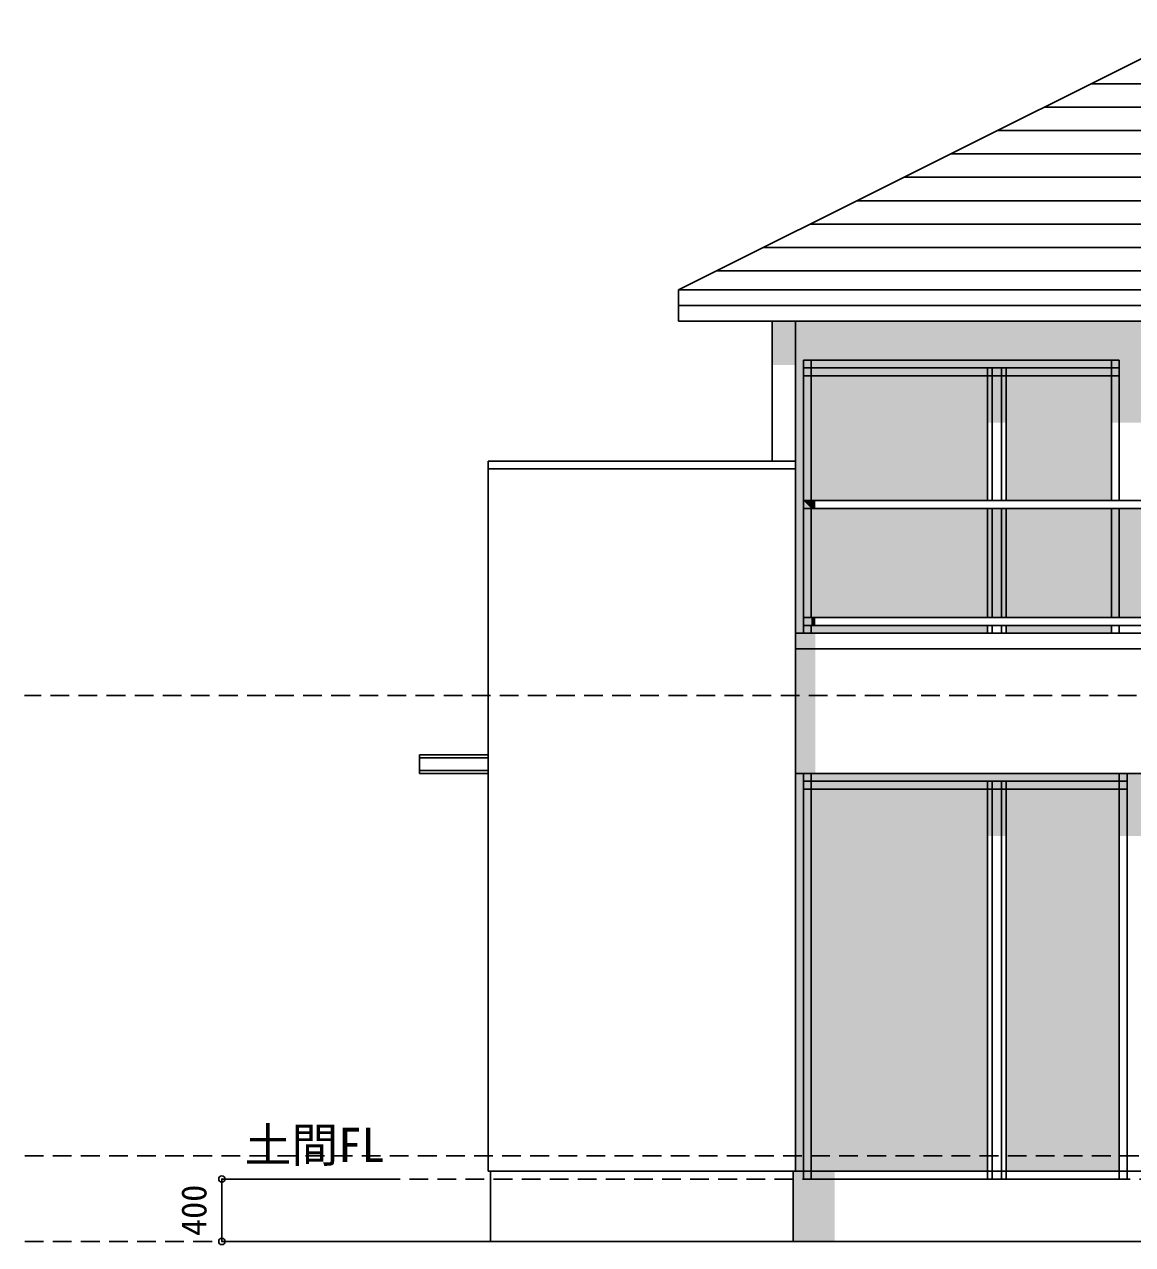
# Model space of a CAD drawing. Units: millimetres, scale not verified. Extents: x -88025 to -46623, y -44026 to 48287.
# Drawn here: x -85158 to -78055, y -29343 to -21520 of the extents above; entities that cross this region are included whole.
import ezdxf
from ezdxf.enums import TextEntityAlignment as Align

# ---------------------------------------------------------------- set-up
doc = ezdxf.new("R2010")
doc.units = ezdxf.units.MM
doc.header["$LTSCALE"] = 100
doc.header["$PDMODE"] = 32
doc.header["$PDSIZE"] = 40
doc.linetypes.add('DASHED1', pattern=[1.8, 1.2, -0.6])
for name, color, linetype in [('1-0', 4, 'Continuous'), ('1-1', 254, 'Continuous'), ('1-2', 8, 'Continuous')]:
    doc.layers.add(name, color=color, linetype=linetype)
doc.styles.add('ＭＳ ゴシック', font='')
doc.styles.get('ＭＳ ゴシック').set_extended_font_data('MS Gothic')

msp = doc.modelspace()

# ---------------------------------------------------------------- linework, layer by layer
at = {"layer": '1-0', "color": 7}
for p, q in [((-77560.2, -21520.1), (-80965.2, -23222.6)), ((-80965.2, -23222.6), (-65965.2, -23222.6)), ((-80965.2, -23222.6), (-80965.2, -23422.6)), ((-80965.2, -23322.6), (-65965.2, -23322.6)), ((-80965.2, -23422.6), (-65965.2, -23422.6)), ((-80365.2, -23422.6), (-80365.2, -24319.8)), ((-80215.2, -24319.8), (-80215.2, -23422.6)), ((-80165.2, -23672.6), (-78140.2, -23672.6)), ((-80165.2, -23672.6), (-80165.2, -25422.6)), ((-78140.2, -23672.6), (-78140.2, -24572.6)), ((-80215.2, -24319.8), (-82185.2, -24319.8)), ((-82185.2, -24319.8), (-82185.2, -28872.6)), ((-80215.2, -24319.8), (-80215.2, -28872.6)), ((-80215.2, -24369.8), (-82185.2, -24369.8)), ((-78140.2, -24622.6), (-78140.2, -25322.6)), ((-80215.2, -25422.6), (-66565.2, -25422.6)), ((-78140.2, -25372.6), (-78140.2, -25422.6)), ((-80215.2, -25522.6), (-66565.2, -25522.6)), ((-82626.3, -26202.6), (-82626.3, -26322.6)), ((-82626.3, -26202.6), (-82185.2, -26202.6)), ((-82626.3, -26222.6), (-82185.2, -26222.6)), ((-82626.3, -26302.6), (-82185.2, -26302.6)), ((-82626.3, -26322.6), (-82185.2, -26322.6)), ((-80215.2, -26322.6), (-66565.2, -26322.6)), ((-80165.2, -26322.6), (-80165.2, -28922.6)), ((-78090.2, -26322.6), (-78090.2, -28922.6)), ((-82185.2, -28872.6), (-80165.2, -28872.6)), ((-82170.2, -28872.6), (-82170.2, -29322.6)), ((-80230.2, -28872.6), (-80230.2, -29322.6)), ((-80165.2, -28922.6), (-78090.2, -28922.6)), ((-78090.2, -28872.6), (-75672.1, -28872.6))]:
    msp.add_line(p, q, dxfattribs=at)
at = {"layer": '1-0'}
for p, q in [((-78320.2, -21900.1), (-68611, -21900.1)), ((-78620.2, -22050.1), (-68310.9, -22050.1)), ((-78920.2, -22200.1), (-68010.8, -22200.1)), ((-79220.2, -22350.1), (-67710.7, -22350.1)), ((-79520.2, -22500.1), (-67410.6, -22500.1)), ((-79820.2, -22650.1), (-67110.6, -22650.1)), ((-80120.2, -22800.1), (-66810.5, -22800.1)), ((-80420.2, -22950.1), (-66510.4, -22950.1)), ((-80720.2, -23100.1), (-66210.3, -23100.1)), ((-80115.2, -23672.6), (-80115.2, -25322.6)), ((-78190.2, -23672.6), (-78190.2, -24572.6)), ((-80165.2, -23722.6), (-78140.2, -23722.6)), ((-80165.2, -23772.6), (-78140.2, -23772.6)), ((-78985.2, -24572.6), (-78985.2, -23722.6)), ((-78955.2, -24572.6), (-78955.2, -23722.6)), ((-78895.2, -24572.6), (-78895.2, -23722.6)), ((-78865.2, -24572.6), (-78865.2, -23722.6)), ((-80165.2, -24572.6), (-66615.2, -24572.6)), ((-80165.2, -24622.6), (-66615.2, -24622.6)), ((-78985.2, -25322.6), (-78985.2, -24622.6)), ((-78955.2, -25322.6), (-78955.2, -24622.6)), ((-78895.2, -25322.6), (-78895.2, -24622.6)), ((-78865.2, -25322.6), (-78865.2, -24622.6)), ((-78190.2, -24622.6), (-78190.2, -25322.6)), ((-80165.2, -25322.6), (-66615.2, -25322.6)), ((-80115.2, -25372.6), (-80115.2, -25422.6)), ((-78985.2, -25422.6), (-78985.2, -25372.6)), ((-78955.2, -25422.6), (-78955.2, -25372.6)), ((-78895.2, -25422.6), (-78895.2, -25372.6)), ((-78865.2, -25422.6), (-78865.2, -25372.6)), ((-78190.2, -25372.6), (-78190.2, -25422.6)), ((-80115.2, -26322.6), (-80115.2, -28922.6)), ((-78140.2, -26322.6), (-78140.2, -28922.6)), ((-80165.2, -26372.6), (-78090.2, -26372.6)), ((-80165.2, -26422.6), (-78090.2, -26422.6)), ((-78985.2, -26372.6), (-78985.2, -28922.6)), ((-78955.2, -26372.6), (-78955.2, -28922.6)), ((-78895.2, -26372.6), (-78895.2, -28922.6)), ((-78865.2, -26372.6), (-78865.2, -28922.6)), ((-83892.6, -28922.6), (-83892.6, -29322.6)), ((-83892.6, -28922.6), (-82799.5, -28922.6)), ((-80165.2, -28872.6), (-78090.2, -28872.6)), ((-83892.6, -29322.6), (-82799.5, -29322.6))]:
    msp.add_line(p, q, dxfattribs=at)
at = {"layer": '1-0', "linetype": 'DASHED1'}
for p, q in [((-49770.8, -25822.6), (-85158, -25822.6)), ((-49755.5, -28772.6), (-85158, -28772.6)), ((-65830.6, -28922.6), (-83468.3, -28922.6)), ((-49755.5, -29322.6), (-85158, -29322.6))]:
    msp.add_line(p, q, dxfattribs=at)
at = {"layer": '1-0', "color": 2}
msp.add_line((-83491.2, -29322.6), (-65183.3, -29322.6), dxfattribs=at)
at = {"layer": '1-0'}
msp.add_lwpolyline([(-80165.2, -24572.6), (-80165.2, -25372.6), (-66615.2, -25372.6)], dxfattribs=at)
at = {"layer": '1-0', "color": 3}
for p in [(-83892.6, -28922.6), (-83892.6, -29322.6)]:
    msp.add_point(p, dxfattribs=at)
at = {"layer": '1-0', "color": 9}
for points in [[(-80115.2, -23772.6), (-80115.2, -24572.6), (-78985.2, -23772.6), (-78985.2, -24572.6)], [(-78865.2, -23772.6), (-78865.2, -24572.6), (-78190.2, -23772.6), (-78190.2, -24572.6)], [(-80115.2, -24622.6), (-80115.2, -25322.6), (-78985.2, -24622.6), (-78985.2, -25322.6)], [(-78865.2, -24622.6), (-78865.2, -25322.6), (-78190.2, -24622.6)], [(-78190.2, -24622.6), (-78190.2, -25322.6), (-78865.2, -25322.6)], [(-78985.2, -25372.6), (-78985.2, -25422.6), (-80115.2, -25372.6), (-80115.2, -25422.6)], [(-78190.2, -25372.6), (-78190.2, -25422.6), (-78865.2, -25372.6), (-78865.2, -25422.6)], [(-80115.2, -26422.6), (-78985.2, -26422.6), (-80115.2, -28672.6), (-78985.2, -28672.6)], [(-78865.2, -26422.6), (-78140.2, -26422.6), (-78865.2, -28672.6), (-78140.2, -28672.6)], [(-78985.2, -28672.6), (-78985.2, -28772.6), (-80115.2, -28672.6), (-80115.2, -28772.6)], [(-78140.2, -28772.6), (-78140.2, -28672.6), (-78865.2, -28772.6), (-78865.2, -28672.6)], [(-78985.2, -28772.6), (-78985.2, -28872.6), (-80115.2, -28772.6), (-80115.2, -28872.6)], [(-78865.2, -28872.6), (-78865.2, -28772.6), (-78140.2, -28872.6), (-78140.2, -28772.6)]]:
    msp.add_solid(points, dxfattribs=at)
at = {"layer": '1-1'}
msp.add_solid([(-80165.2, -24622.6), (-80165.2, -25322.6), (-66615.2, -24622.6), (-66615.2, -25322.6)], dxfattribs=at)
at = {"layer": '1-2', "color": 7}
msp.add_line((-80215.2, -24319.8), (-80215.2, -23422.6), dxfattribs=at)
at = {"layer": '1-2'}
for points in [[(-80365.2, -23702.6), (-80165.2, -23702.6), (-80365.2, -23422.6), (-80165.2, -23422.6)], [(-80165.2, -23422.6), (-80165.2, -24572.6), (-79963.7, -23422.6), (-79963.7, -24572.6)], [(-79963.7, -24072.6), (-75815.2, -24072.6), (-79963.7, -23422.6), (-75815.2, -23422.6)], [(-80215.2, -23702.6), (-80215.2, -25422.6), (-80165.2, -23702.6), (-80165.2, -24572.6)], [(-80215.2, -25422.6), (-80165.2, -25422.6), (-80165.2, -24572.6)], [(-80165.2, -24572.6), (-80165.2, -25422.6), (-80115.2, -25422.6)], [(-80165.2, -24572.6), (-80115.2, -25422.6), (-80115.2, -25372.6)], [(-80088.7, -24622.6), (-80088.7, -24572.6), (-80165.2, -24572.6)], [(-80165.2, -24572.6), (-80115.2, -25372.6), (-80115.2, -24622.6)], [(-80165.2, -24572.6), (-80115.2, -24622.6), (-80088.7, -24622.6)], [(-80115.2, -24622.6), (-80115.2, -25322.6), (-79963.7, -24622.6), (-79963.7, -25322.6)], [(-80115.2, -25372.6), (-80088.7, -25372.6), (-80088.7, -25322.6)], [(-80115.2, -25372.6), (-80088.7, -25322.6), (-80115.2, -25322.6)], [(-80215.2, -25422.6), (-80088.7, -25422.6), (-80215.2, -26322.6), (-80088.7, -26322.6)], [(-80115.2, -25372.6), (-80115.2, -25422.6), (-79963.7, -25372.6), (-79963.7, -25422.6)], [(-79963.7, -26322.6), (-80215.2, -26322.6), (-80003.1, -26722.6), (-80215.2, -26722.6)], [(-80003.1, -26722.6), (-71115.2, -26722.6), (-79963.7, -26322.6), (-71115.2, -26322.6)], [(-79963.7, -26722.6), (-80215.2, -26722.6), (-80215.2, -28872.6)], [(-80215.2, -28872.6), (-79963.7, -29322.6), (-79963.7, -26722.6)], [(-80215.2, -28872.6), (-80230.2, -28872.6), (-80230.2, -29322.6)], [(-80215.2, -28872.6), (-80230.2, -29322.6), (-79963.7, -29322.6)]]:
    msp.add_solid(points, dxfattribs=at)

# ---------------------------------------------------------------- texts
at = {"layer": '1-0', "style": 'ＭＳ ゴシック'}
msp.add_text('土間FL', height=219.9, dxfattribs=at).set_placement((-83747.2, -28879.8), align=Align.BOTTOM_LEFT)
msp.add_text('400', height=161.3, rotation=90, dxfattribs=at).set_placement((-83942.6, -29287.6), align=Align.BOTTOM_LEFT)

doc.saveas('drawing.dxf')
